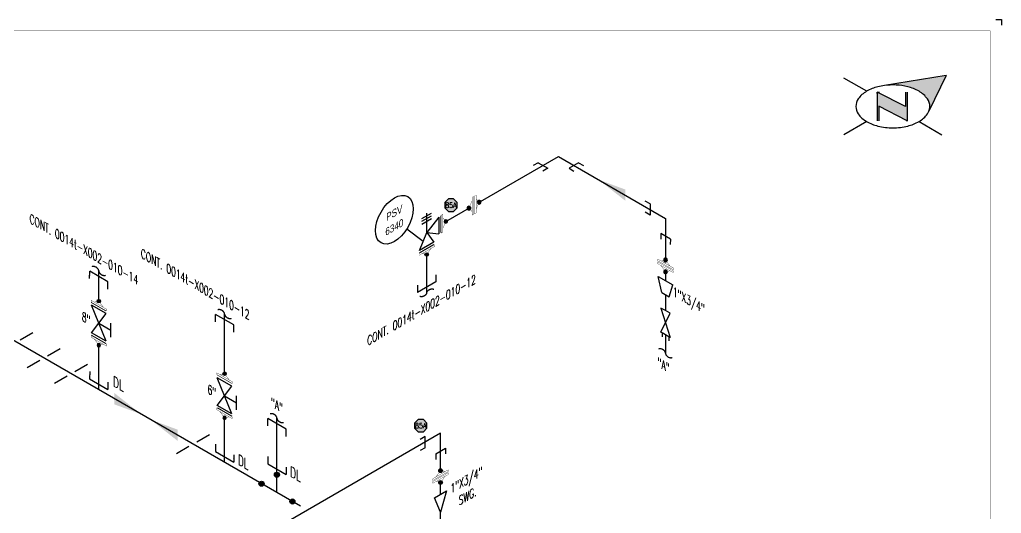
# Model space of a CAD drawing. Header units: inches. Extents: x 0.1 to 17.4, y 0.1 to 11.4.
# Drawn here: x 6.34 to 17.38, y 5.82 to 11.37 of the extents above; entities that cross this region are included whole.
import ezdxf
from ezdxf.enums import TextEntityAlignment as Align

# ---------------------------------------------------------------- set-up
doc = ezdxf.new("R2010")
doc.units = ezdxf.units.IN
doc.header["$MEASUREMENT"] = 0
doc.linetypes.add('HIDDEN2', pattern=[0.1875, 0.125, -0.0625])
for name, color, linetype in [('3', 1, 'Continuous'), ('BORDER', 3, 'Continuous'), ('COMP', 1, 'Continuous'), ('Continuation', 7, 'Continuous'), ('DL', 20, 'Continuous'), ('FITTINGS', 4, 'Continuous'), ('FLOW', 1, 'Continuous'), ('PART_PCML', 7, 'Continuous'), ('PIPE-ANNO', 150, 'HIDDEN2'), ('TEXT', 7, 'Continuous'), ('UNAS.PIPE', 251, 'Continuous'), ('WELD POINTS', 41, 'Continuous'), ('Welds', 7, 'Continuous')]:
    doc.layers.add(name, color=color, linetype=linetype)
doc.layers.add('PIPE', color=7, linetype='Continuous', lineweight=30)
doc.styles.add('ISO330', font='romand.shx', dxfattribs={"width": 0.85, "height": 0.05})
doc.styles.add('PART_Standard', font='romans', dxfattribs={"width": 0.8, "height": 0.09})
doc.styles.add('Richmond', font='arial.ttf')
doc.styles.add('SIMPLEX', font='ROMANS')
doc.styles.get("Standard").update_dxf_attribs({"font": 'arial.ttf'})
doc.dimstyles.new('Richmond', dxfattribs={"dimtxt": 0.18, "dimasz": 0.18, "dimexe": 0.18, "dimexo": 0.0625, "dimgap": 0.09, "dimtad": 0, "dimtih": 1, "dimtoh": 1, "dimdec": 4, "dimzin": 0, "dimdsep": 46, "dimtxsty": 'Richmond', "dimcen": 0.09, "dimadec": 0, "dimazin": 0, "dimtfac": 1, "dimtdec": 4, "dimtofl": 0, "dimtmove": 0, "dimatfit": 3, "dimfxl": 1, "dimtolj": 1, "dimtzin": 0, "dimarcsym": 0})

# ---------------------------------------------------------------- blocks, each defined once
blk = doc.blocks.new('north2')
at = {"layer": 'BORDER'}
for points in [[(-0.706, -0.767, -0.156851), (-0.679, -0.851, -0.095667), (-0.689, -0.905), (-0.495, -0.504), (-1.19, -0.617, -0.092194), (-0.928, -0.631, -0.072341), (-0.801, -0.681, -0.106617)], [(-0.938, -1.011), (-0.936, -1.009), (-0.936, -0.691), (-0.952, -0.691), (-0.952, -0.853), (-1.27, -0.691), (-1.27, -0.707), (-1.27, -1.012), (-1.254, -1.012), (-1.254, -0.849)]]:
    blk.add_hatch(color=7, dxfattribs=at).paths.add_polyline_path(points)
at = {"layer": 'BORDER', "color": 7}
for p, q in [((-1.389, -0.681), (-1.646, -0.533)), ((-0.495, -0.504), (-1.19, -0.617)), ((-0.495, -0.504), (-0.689, -0.905)), ((-1.27, -0.691), (-1.27, -1.012)), ((-0.952, -0.853), (-1.27, -0.691)), ((-1.27, -0.707), (-1.27, -0.691)), ((-1.262, -0.691), (-1.246, -0.691)), ((-0.952, -0.691), (-0.952, -0.853)), ((-0.936, -0.691), (-0.936, -1.012)), ((-0.936, -1.012), (-1.254, -0.849)), ((-1.254, -0.849), (-1.254, -1.012)), ((-1.389, -1.021), (-1.646, -1.169)), ((-1.26, -1.011), (-1.262, -1.009)), ((-0.928, -1.012), (-0.944, -1.012)), ((-0.801, -1.021), (-0.544, -1.169))]:
    blk.add_line(p, q, dxfattribs=at)
for centre, radius, start, end in [((-1.152, -1.093), 0.476, 103.4495, 120), ((-1.095, -1.329), 0.719, 97.6203, 103.4495), ((-1.095, -1.329), 0.719, 76.5505, 97.6203), ((-1.039, -1.093), 0.476, 60, 76.5505), ((-1.367, -0.851), 0.144, 144.3429, 180), ((-1.238, -0.944), 0.304, 120, 144.3429), ((-0.953, -0.944), 0.304, 35.6571, 60), ((-0.823, -0.851), 0.144, 360, 35.6571), ((-1.367, -0.851), 0.144, 180, 215.6571), ((-0.823, -0.851), 0.144, 337.5796, 360), ((-1.238, -0.758), 0.304, 215.6571, 240), ((-0.953, -0.758), 0.304, 300, 324.3429), ((-0.823, -0.851), 0.144, 324.3429, 337.5547), ((-1.152, -0.609), 0.476, 240, 256.5505), ((-1.095, -0.373), 0.719, 256.5505, 270), ((-1.095, -0.373), 0.719, 270, 283.4495), ((-1.039, -0.609), 0.476, 283.4495, 300)]:
    blk.add_arc(centre, radius, start, end, dxfattribs=at)
blk = doc.blocks.new('A$C6804a2e5')
blk.add_blockref('north2', (0, 0))
blk = doc.blocks.new('A$C860dd1f6')
at = {"layer": 'PIPE'}
blk.add_blockref('A$C6804a2e5', (0, 0), dxfattribs=at)
blk = doc.blocks.new('Border')
at = {"layer": 'BORDER', "const_width": 0.005}
blk.add_lwpolyline([(0.25, 0.25), (17.25, 0.25), (17.25, 11.25), (0.25, 11.25)], close=True, dxfattribs=at)
blk = doc.blocks.new('4_SUPPORT_I-BEAM_30')
at = {"color": 0, "linetype": 'ByBlock', "lineweight": -2}
for p, q in [((-0.044, 0.025), (-0.186, 0.107)), ((0.186, -0.107), (0.044, -0.025))]:
    blk.add_line(p, q, dxfattribs=at)
blk = doc.blocks.new('1_ARROW_FLOW_30')
at = {"color": 0, "linetype": 'ByBlock'}
blk.add_solid([(-0.15, -0.15), (0.15, 0.087), (-0.15, -0.023)], dxfattribs=at)
blk = doc.blocks.new('2_WELD_SINGLE_00')
at = {"linetype": 'ByBlock', "lineweight": -2}
h = blk.add_hatch(color=0, dxfattribs=at)
edge = h.paths.add_edge_path()
edge.add_arc((0, 0), 0.0286, 0, 360)
at = {"color": 0, "linetype": 'ByBlock', "lineweight": -2}
blk.add_circle((0, 0), 0.0286, dxfattribs=at)
blk = doc.blocks.new('*U85')
at = {"layer": 'WELD POINTS'}
for p, rotation in [((0, 0.201), 179.9999999999991), ((-0.174, 0.1), 59.99999999999959), ((0.174, -0.1), 150)]:
    blk.add_blockref('2_WELD_SINGLE_00', p, dxfattribs=dict(at, rotation=rotation))
blk = doc.blocks.new('3_VALVE_FLANGE_GATE_30')
at = {"color": 0, "linetype": 'ByBlock', "lineweight": -2}
blk.add_wipeout([(-0.162, -0.187), (-0.135, -0.172), (0, 0), (0.135, -0.016), (0.162, 0), (0.162, 0.187), (0.135, 0.172), (0, 0), (-0.135, 0.016), (-0.162, 0)], dxfattribs=at)
for p, q in [((0.135, 0.172), (-0.135, -0.172)), ((0.068, 0.195), (-0.068, 0.117)), ((0, 0), (0, 0.156)), ((0.135, 0.172), (0.135, -0.016)), ((0.162, 0.187), (0.162, 0)), ((-0.162, 0), (-0.162, -0.187)), ((-0.135, 0.016), (-0.135, -0.172)), ((0.135, -0.016), (-0.135, 0.016))]:
    blk.add_line(p, q, dxfattribs=at)
blk = doc.blocks.new('AM9A04')
at = {"linetype": 'Continuous', "const_width": 0.01}
blk.add_lwpolyline([(0, -0.289), (0, 0.289), (-0.05, 0.318), (-0.05, -0.26)], close=True, dxfattribs=at)
at = {"const_width": 0.01}
blk.add_lwpolyline([(-0.05, -0.144), (-0.15, 0.087), (-0.05, 0.202)], dxfattribs=at)
blk = doc.blocks.new('A09')
at = {"layer": 'Welds'}
h = blk.add_hatch(color=256, dxfattribs=at)
h.dxf.hatch_style = 1
h.paths.add_polyline_path([(-0.03, 0, 1), (0.03, 0, 1)])
blk.add_circle((0, 0), 0.03, dxfattribs=at)
blk = doc.blocks.new('*U82')
blk.add_wipeout([(0.052, -0.03), (0.017, -0.07), (0.017, -0.11), (0, -0.1), (0, 0.1), (0.017, 0.09), (0.017, 0.05)]).dxf.layer = 'COMP'
at = {"layer": '3', "xscale": 0.65, "yscale": 0.65, "zscale": 0.65}
blk.add_blockref('A09', (0.052, -0.03), dxfattribs=at)
at = {"layer": 'COMP', "xscale": 0.3466300616258731, "yscale": 0.3466300616258731, "zscale": 0.3466300616258731, "rotation": 180}
blk.add_blockref('AM9A04', (0, 0), dxfattribs=at)
blk = doc.blocks.new('1_BREAK-PIPE_PIPE_00')
at = {"color": 0, "linetype": 'ByBlock', "lineweight": -2}
for centre, major_axis in [((0.03, -0.092), (0, 0.101)), ((-0.03, 0.092), (0, -0.101))]:
    blk.add_ellipse(centre, major_axis=major_axis, ratio=0.711978, start_param=0.427466, end_param=3.141593, dxfattribs=at)
blk = doc.blocks.new('1_Tilde_00')
at = {"layer": 'PIPE-ANNO', "xscale": -0.5000000000000001, "yscale": 0.5, "zscale": 0.5}
blk.add_blockref('1_BREAK-PIPE_PIPE_00', (0, 0), dxfattribs=at)
blk = doc.blocks.new('1_Cont_330')
at = {"layer": 'Continuation', "style": 'PART_Standard', "oblique": 330, "width": 0.8}
blk.add_attdef('CONT.', (0, 0), '', height=0.09, rotation=330, dxfattribs=at)
blk = doc.blocks.new('1_Text_330')
at = {"layer": 'TEXT', "style": 'PART_Standard', "oblique": 330, "width": 0.8}
blk.add_attdef('3/4"', (0, 0), '', height=0.09, rotation=330, dxfattribs=at)
blk = doc.blocks.new('2_ELBOW_SOCKET_330')
at = {"color": 0, "linetype": 'ByBlock', "lineweight": -2}
for p, q in [((0.174, -0.163), (0.174, -0.038)), ((0.174, -0.038), (0.228, -0.069)), ((0.054, -0.232), (-0.054, -0.17)), ((-0.054, -0.17), (-0.054, -0.232)), ((0.174, -0.163), (0.228, -0.194)), ((0.054, -0.232), (0.054, -0.295))]:
    blk.add_line(p, q, dxfattribs=at)
blk = doc.blocks.new('*U86')
blk.add_wipeout([(-0.023, 0.113), (-0.023, 0.073), (-0.058, 0.033), (-0.023, -0.047), (-0.023, -0.087), (0.022, -0.113), (0.022, -0.073), (0.057, -0.033), (0.022, 0.047), (0.022, 0.087)])
at = {"linetype": 'Continuous', "const_width": 0.003}
blk.add_lwpolyline([(0.005, -0.103), (0.022, -0.113), (0.022, 0.087), (0.005, 0.097)], close=True, dxfattribs=at)
at = {"const_width": 0.003}
blk.add_lwpolyline([(0.022, 0.047), (0.057, -0.033), (0.022, -0.073)], dxfattribs=at)
at = {"xscale": 0.3466300616258731, "yscale": 0.3466300616258731, "zscale": 0.3466300616258731}
blk.add_blockref('AM9A04', (-0.006, 0.003), dxfattribs=at)
at = {"layer": 'Welds', "xscale": 0.7, "yscale": 0.7, "zscale": 0.7}
for p in [(-0.058, 0.033), (0.057, -0.033)]:
    blk.add_blockref('A09', p, dxfattribs=at)
blk = doc.blocks.new('2_REDUCER_THREAD_SWAGE_30')
at = {"color": 0, "linetype": 'ByBlock', "lineweight": -2}
blk.add_wipeout([(-0.174, -0.178), (0, 0), (-0.174, -0.022)], dxfattribs=at)
blk.add_lwpolyline([(-0.174, -0.178), (0, 0), (-0.174, -0.022), (-0.174, -0.178)], close=True, dxfattribs=at)
blk = doc.blocks.new('1_Text_30')
at = {"layer": 'TEXT', "style": 'PART_Standard', "oblique": 30, "width": 0.8}
blk.add_attdef('TEXT', (0, 0), '', height=0.09, rotation=30, dxfattribs=at)
blk = doc.blocks.new('DL_330')
at = {"layer": 'DL', "style": 'ISO330', "oblique": 330, "width": 0.85}
blk.add_text('DL', height=0.1, rotation=330, dxfattribs=at).set_placement((0, 0))
blk = doc.blocks.new('VALVE_THREAD_PSV_30')
at = {"color": 0, "linetype": 'ByBlock', "lineweight": -2}
blk.add_wipeout([(-0.0406, -0.1016), (0, 0), (0.0677, 0.0859), (0.0677, -0.0078), (0, 0), (0.0406, -0.0547)], dxfattribs=at)
for p, q in [((-0.0269, 0.0782), (0.0269, 0.1093)), ((-0.0269, 0.0626), (0.0269, 0.0937)), ((-0.0269, 0.047), (0.0269, 0.078)), ((0, 0), (0, 0.1094)), ((0.0677, 0.0859), (0, 0)), ((0.0677, 0.0859), (0.0677, -0.0078)), ((-0.0406, -0.1016), (0, 0)), ((0, 0), (0.0677, -0.0078)), ((0, 0), (0.0406, -0.0547)), ((0.0406, -0.0547), (-0.0406, -0.1016))]:
    blk.add_line(p, q, dxfattribs=at)
blk = doc.blocks.new('3_VALVE_FLANGE_PSV_30')
at = {"color": 0, "linetype": 'ByBlock', "lineweight": -2}
for p, q in [((0.135, 0.172), (0.135, -0.016)), ((0.081, -0.109), (-0.081, -0.203))]:
    blk.add_line(p, q, dxfattribs=at)
for points in [[(0.135, 0.172), (0.162, 0.188), (0.162, 0), (0.135, -0.016)], [(-0.081, -0.203), (-0.081, -0.234), (0.081, -0.141), (0.081, -0.109)]]:
    blk.add_wipeout(points, dxfattribs=at)
for p, q in [((0.135, -0.016), (0.135, 0.172)), ((0.162, 0), (0.162, 0.188)), ((0.081, -0.109), (-0.081, -0.203)), ((0.081, -0.141), (-0.081, -0.234))]:
    blk.add_line(p, q, dxfattribs=at)
at = {"color": 0, "linetype": 'ByBlock', "lineweight": -2, "xscale": 2, "yscale": 2, "zscale": 2}
blk.add_blockref('VALVE_THREAD_PSV_30', (0, 0), dxfattribs=at)
blk = doc.blocks.new('1_ID-BUBBLE_INSTRUMENT_30')
at = {"color": 0, "linetype": 'ByBlock', "lineweight": -2}
blk.add_ellipse((0, 0), major_axis=(-0.15, -0.26), ratio=0.57735, dxfattribs=at)
at = {"color": 0, "linetype": 'ByBlock', "lineweight": -2, "oblique": 30}
for tag, p in [('INST.TYPE', (-0.019, 0.067)), ('NUM', (-0.019, -0.094))]:
    blk.add_attdef(tag, text='', height=0.075, rotation=30, dxfattribs=at).set_placement(p, align=Align.MIDDLE_CENTER)
blk = doc.blocks.new('1_Cont_30')
at = {"layer": 'Continuation', "style": 'PART_Standard', "oblique": 30, "width": 0.8}
blk.add_attdef('CONT', (0, 0), '', height=0.09, rotation=30, dxfattribs=at)
blk = doc.blocks.new('1_Tilde_30')
at = {"layer": 'PIPE-ANNO', "xscale": -0.5000000000000001, "yscale": 0.5000000000000001, "zscale": 0.5000000000000001, "rotation": 114.4010914305396}
blk.add_blockref('1_BREAK-PIPE_PIPE_00', (0, 0), dxfattribs=at)
blk = doc.blocks.new('2_ELBOW_SOCKET_30')
at = {"color": 0, "linetype": 'ByBlock', "lineweight": -2}
for p, q in [((0.174, 0.163), (0.228, 0.194)), ((0.174, 0.163), (0.174, 0.038)), ((0.174, 0.038), (0.228, 0.069)), ((-0.054, -0.232), (0.054, -0.17)), ((0.054, -0.17), (0.054, -0.232)), ((-0.054, -0.232), (-0.054, -0.295))]:
    blk.add_line(p, q, dxfattribs=at)
blk = doc.blocks.new('2_REDUCER_THREAD_CONCENTRIC_30')
at = {"color": 0, "linetype": 'ByBlock', "lineweight": -2}
blk.add_wipeout([(0.068, 0.086), (-0.068, 0.055), (-0.068, -0.133), (0.068, -0.008)], dxfattribs=at)
for p, q in [((0.068, 0.086), (-0.068, 0.055)), ((-0.068, -0.133), (-0.068, 0.055)), ((0.068, -0.008), (0.068, 0.086)), ((0.068, -0.008), (-0.068, -0.133))]:
    blk.add_line(p, q, dxfattribs=at)
blk = doc.blocks.new('2_SOCKET_SINGLE_30')
at = {"color": 0, "linetype": 'ByBlock', "lineweight": -2}
for p, q in [((0, 0.063), (0.054, 0.094)), ((0, 0.063), (0, -0.063)), ((0, -0.063), (0.054, -0.031))]:
    blk.add_line(p, q, dxfattribs=at)
blk = doc.blocks.new('PART_PCML')
blk.add_hatch(color=0).paths.add_polyline_path([(-0.07, -0.029), (-0.029, -0.07), (0.029, -0.07), (0.07, -0.029), (0.07, 0.029), (0.029, 0.07), (-0.029, 0.07), (-0.07, 0.029)])
at = {"color": 7, "const_width": 0.009}
blk.add_lwpolyline([(-0.07, 0.029), (-0.029, 0.07), (0.029, 0.07), (0.07, 0.029), (0.07, -0.029), (0.029, -0.07), (-0.029, -0.07), (-0.07, -0.029), (-0.07, 0.029), (-0.029, 0.07)], dxfattribs=at)
at = {"color": 18, "true_color": 0x000000}
blk.add_lwpolyline([(-0.029, 0.07), (-0.07, 0.029), (-0.07, -0.029), (-0.029, -0.07), (0.029, -0.07), (0.07, -0.029), (0.07, 0.029), (0.029, 0.07)], close=True, dxfattribs=at)
at = {"color": 7, "true_color": 0xffffff, "style": 'SIMPLEX', "width": 0.8, "flags": 1}
for tag, p in [('CIRCUIT', (-0.094, 0.089)), ('DM', (-0.053, -0.133)), ('TYPE', (-0.075, -0.204))]:
    blk.add_attdef(tag, p, '', height=0.0586, dxfattribs=at)
at = {"color": 7, "true_color": 0xffffff, "style": 'SIMPLEX', "width": 0.8}
blk.add_attdef('DMDISP', text='', height=0.0586, dxfattribs=at).set_placement((0, 0), align=Align.MIDDLE_CENTER)
blk = doc.blocks.new('*U89')
at = {"color": 20, "linetype": 'ByBlock', "ltscale": 0.7}
blk.add_line((0.054, -0.15), (0.054, 0.087), dxfattribs=at)
for points in [[(0.126, 0.046), (0.054, 0.087)], [(0.126, -0.191), (0.054, -0.15)]]:
    blk.add_leader(points, dimstyle='Richmond', override={"dimasz": 0.04, "dimgap": 0.09, "dimtad": 0}, dxfattribs=at)
blk = doc.blocks.new('*U90')
at = {"color": 20, "linetype": 'ByBlock', "ltscale": 0.7}
blk.add_line((-0.103, -0.122), (0.103, -0.003), dxfattribs=at)
for points in [[(0.103, -0.086), (0.103, -0.003)], [(-0.103, -0.204), (-0.103, -0.122)]]:
    blk.add_leader(points, dimstyle='Richmond', override={"dimasz": 0.04, "dimgap": 0.09, "dimtad": 0}, dxfattribs=at)

msp = doc.modelspace()

# ---------------------------------------------------------------- linework, layer by layer
for p, q in [((17.312, 11.375), (17.375, 11.375)), ((17.375, 11.375), (17.375, 11.312))]:
    msp.add_line(p, q)
at = {"layer": 'FITTINGS', "linetype": 'ByBlock'}
for p, q in [((13.6, 8.102), (13.548, 8.131)), ((13.548, 8.131), (13.651, 7.799)), ((13.548, 7.859), (13.651, 8.072)), ((13.651, 8.072), (13.6, 8.102)), ((13.651, 7.799), (13.548, 7.859))]:
    msp.add_line(p, q, dxfattribs=at)
at = {"layer": 'PIPE'}
for p, q in [((12.394, 9.835), (13.599, 9.139)), ((9.494, 5.903), (3.828, 9.174)), ((13.599, 9.139), (13.599, 8.102)), ((13.599, 7.829), (13.599, 7.622)), ((7.227, 7.212), (7.227, 7.713)), ((8.641, 6.395), (8.641, 6.897)), ((9.23, 6.055), (9.23, 6.892)), ((11.07, 6.723), (8.956, 5.502)), ((11.07, 5.67), (11.07, 6.723))]:
    msp.add_line(p, q, dxfattribs=at)
at = {"layer": 'UNAS.PIPE'}
msp.add_line((10.914, 8.31), (10.914, 8.981), dxfattribs=at)

# ---------------------------------------------------------------- block references
at = {"xscale": -1, "rotation": 240}
for p in [(7.227, 8.548), (8.641, 8.063), (13.599, 7.622), (9.23, 6.892)]:
    msp.add_blockref('1_Tilde_00', p, dxfattribs=at)
for p in [(7.387, 7.256), (8.791, 6.376), (9.379, 6.241)]:
    msp.add_blockref('DL_330', p)
at = {"layer": 'BORDER'}
for name, p in [('Border', (0, 0)), ('A$C860dd1f6', (17.25, 11.25))]:
    msp.add_blockref(name, p, dxfattribs=at)
at = {"layer": 'Continuation'}
for name, p, values in [('1_Cont_330', (6.448, 9.092), {'CONT.': 'CONT. 0014t-X002-010-14'}), ('1_Cont_330', (7.7, 8.7), {'CONT.': 'CONT. 0014t-X002-010-12'}), ('1_Cont_30', (10.245, 7.705), {'CONT': 'CONT. 0014t-X002-010-12'}), ('1_Cont_330', (13.511, 7.475), {'CONT.': '"A"'}), ('1_Cont_330', (9.163, 7.024), {'CONT.': '"A"'})]:
    msp.add_blockref(name, p, dxfattribs=at).add_auto_attribs(values)
at = {"layer": 'DL', "xscale": -1}
for p, rotation in [((7.227, 8.548), 60.00000000000002), ((8.641, 8.063), 60.00000000000002), ((7.227, 7.212), 240), ((9.23, 6.892), 60.00000000000002), ((8.641, 6.395), 240), ((9.23, 6.256), 240)]:
    msp.add_blockref('*U89', p, dxfattribs=dict(at, rotation=rotation))
at = {"layer": 'DL', "rotation": 180}
msp.add_blockref('*U90', (10.914, 8.302), dxfattribs=at)
at = {"layer": 'FITTINGS', "xscale": -1, "rotation": 59.99999999999994}
msp.add_blockref('2_ELBOW_SOCKET_30', (12.394, 9.835), dxfattribs=at)
at = {"layer": 'FITTINGS', "rotation": 239.9999999999999}
msp.add_blockref('2_ELBOW_SOCKET_30', (13.599, 9.139), dxfattribs=at)
at = {"layer": 'FITTINGS', "xscale": -1}
for name, p in [('4_SUPPORT_I-BEAM_30', (6.299, 7.748)), ('4_SUPPORT_I-BEAM_30', (6.607, 7.57)), ('4_SUPPORT_I-BEAM_30', (6.915, 7.392)), ('4_SUPPORT_I-BEAM_30', (8.285, 6.601)), ('2_ELBOW_SOCKET_330', (11.07, 6.723))]:
    msp.add_blockref(name, p, dxfattribs=at)
at = {"layer": 'FITTINGS', "xscale": 0.713168504377533, "yscale": 0.713168504377533, "zscale": 0.713168504377533, "rotation": 240.0047239548921}
msp.add_blockref('2_SOCKET_SINGLE_30', (13.599, 7.829), dxfattribs=at)
at = {"layer": 'FLOW', "xscale": -1}
for p in [(12.997, 9.487), (7.964, 6.786)]:
    msp.add_blockref('1_ARROW_FLOW_30', p, dxfattribs=at)
at = {"layer": 'FLOW', "yscale": -1}
msp.add_blockref('1_ARROW_FLOW_30', (7.553, 7.024), dxfattribs=at)
at = {"layer": 'PART_PCML', "color": 13}
msp.add_blockref('PART_PCML', (10.847, 6.808), dxfattribs=at).add_auto_attribs({'DMDISP': '85A'})
at = {"layer": 'PIPE-ANNO', "rotation": 180}
msp.add_blockref('1_Tilde_30', (10.914, 8.302), dxfattribs=at)
at = {"layer": 'TEXT'}
msp.add_blockref('1_Text_30', (11.274, 5.907), dxfattribs=at).add_auto_attribs({'TEXT': 'SWG.'})
at = {"layer": 'WELD POINTS'}
msp.add_blockref('*U85', (9.23, 6.055), dxfattribs=at)

# ---------------------------------------------------------------- next in the draw order: block references
at = {"layer": 'COMP', "xscale": -1, "rotation": 59.99999999999994}
msp.add_blockref('*U86', (13.599, 8.605), dxfattribs=at)
at = {"layer": 'COMP', "rotation": 300.0000000000001}
msp.add_blockref('*U86', (11.07, 6.235), dxfattribs=at)
at = {"layer": 'UNAS.PIPE'}
msp.add_blockref('3_VALVE_FLANGE_PSV_30', (10.914, 8.981), dxfattribs=at)
at = {"layer": 'UNAS.PIPE', "rotation": 240}
for p in [(7.227, 7.961), (8.641, 7.144)]:
    msp.add_blockref('3_VALVE_FLANGE_GATE_30', p, dxfattribs=at)

# ---------------------------------------------------------------- next in the draw order: block references
at = {"layer": 'COMP', "ltscale": 0.65, "xscale": -1, "rotation": 60.00000000000002}
for p in [(7.227, 7.773), (8.641, 6.957)]:
    msp.add_blockref('*U82', p, dxfattribs=at)
at = {"layer": 'FITTINGS', "xscale": -1, "yscale": -1, "rotation": 59.99999999999994}
msp.add_blockref('2_REDUCER_THREAD_CONCENTRIC_30', (13.599, 8.359), dxfattribs=at)
at = {"layer": 'FITTINGS', "yscale": -1, "rotation": 299.9999999999999}
msp.add_blockref('2_REDUCER_THREAD_SWAGE_30', (11.07, 5.835), dxfattribs=at)

# ---------------------------------------------------------------- next in the draw order: wipeouts: each hides what was drawn before it
for points in [[(11.129, 9.105), (11.094, 9.145), (11.094, 9.185), (11.077, 9.175), (11.077, 8.974), (11.094, 8.984), (11.094, 9.024)], [(10.914, 8.733), (10.862, 8.743), (10.828, 8.723), (10.828, 8.743), (11.001, 8.843), (11.001, 8.823), (10.966, 8.803)], [(7.227, 8.208), (7.175, 8.198), (7.141, 8.218), (7.141, 8.198), (7.314, 8.098), (7.314, 8.118), (7.279, 8.138)], [(8.641, 7.392), (8.589, 7.382), (8.554, 7.402), (8.554, 7.382), (8.728, 7.282), (8.728, 7.302), (8.693, 7.322)]]:
    msp.add_wipeout(points).dxf.layer = 'UNAS.PIPE'

# ---------------------------------------------------------------- next in the draw order: hatches: boundary and pattern name
at = {"layer": 'UNAS.PIPE'}
h = msp.add_hatch(color=256, dxfattribs=at)
h.dxf.hatch_style = 1
h.paths.add_polyline_path([(10.895, 8.733, 1), (10.934, 8.733, 1)])
h = msp.add_hatch(color=256, dxfattribs=at)
h.dxf.hatch_style = 1
h.paths.add_polyline_path([(7.247, 8.208, 1), (7.208, 8.208, 1)])
h = msp.add_hatch(color=256, dxfattribs=at)
h.dxf.hatch_style = 1
h.paths.add_polyline_path([(8.66, 7.392, 1), (8.621, 7.392, 1)])

# ---------------------------------------------------------------- next in the draw order: linework, layer by layer
at = {"layer": 'PIPE'}
msp.add_line((11.129, 9.105), (12.394, 9.835), dxfattribs=at)
at = {"layer": 'UNAS.PIPE'}
for p, q in [((10.874, 8.879), (10.689, 9.019)), ((7.227, 8.208), (7.227, 8.548)), ((8.641, 7.392), (8.641, 8.063))]:
    msp.add_line(p, q, dxfattribs=at)
for centre in [(10.914, 8.733), (7.227, 8.208), (8.641, 7.392)]:
    msp.add_circle(centre, 0.0195, dxfattribs=at)

# ---------------------------------------------------------------- next in the draw order: block references
at = {"layer": 'TEXT'}
for name, p, values in [('1_Text_330', (13.682, 8.27), {'3/4"': '1"X3/4"'}), ('1_Text_30', (11.181, 6.041), {'TEXT': '1"X3/4"'})]:
    msp.add_blockref(name, p, dxfattribs=at).add_auto_attribs(values)
ref = msp.add_blockref('1_Text_330', (7.036, 7.99), dxfattribs=at)
ref.add_attrib('3/4"', '8"', (7.036, 7.99), dxfattribs={"layer": 'UNAS.PIPE', "height": 0.09, "rotation": 330, "style": 'PART_Standard', "oblique": 330, "width": 0.8})
ref = msp.add_blockref('1_Text_330', (8.45, 7.174), dxfattribs=at)
ref.add_attrib('3/4"', '6"', (8.45, 7.174), dxfattribs={"layer": 'UNAS.PIPE', "height": 0.09, "rotation": 330, "style": 'PART_Standard', "oblique": 330, "width": 0.8})
at = {"layer": 'UNAS.PIPE'}
msp.add_blockref('1_ID-BUBBLE_INSTRUMENT_30', (10.55, 9.124), dxfattribs=at).add_auto_attribs({'INST.TYPE': 'PSV', 'NUM': '6340'})
at = {"layer": 'UNAS.PIPE', "yscale": 0.3466300616258732}
for p, xscale, zscale, rotation in [((10.914, 8.793), 0.3466300616258732, 0.3466300616258732, 120), ((7.227, 8.148), -0.3466300616258732, 0.3466300616258731, 60.00000000000002), ((8.641, 7.332), -0.3466300616258732, 0.3466300616258731, 60.00000000000002)]:
    msp.add_blockref('AM9A04', p, dxfattribs=dict(at, xscale=xscale, zscale=zscale, rotation=rotation))

# ---------------------------------------------------------------- next in the draw order: block references
at = {"layer": 'COMP', "xscale": -1, "rotation": 180}
msp.add_blockref('*U86', (11.447, 9.288), dxfattribs=at)
at = {"layer": 'COMP', "ltscale": 0.65, "xscale": -1, "rotation": 180}
msp.add_blockref('*U82', (11.077, 9.075), dxfattribs=at)

# ---------------------------------------------------------------- next in the draw order: block references
at = {"layer": 'PART_PCML', "color": 13}
msp.add_blockref('PART_PCML', (11.186, 9.288), dxfattribs=at).add_auto_attribs({'DMDISP': '85A'})

doc.saveas('drawing.dxf')
